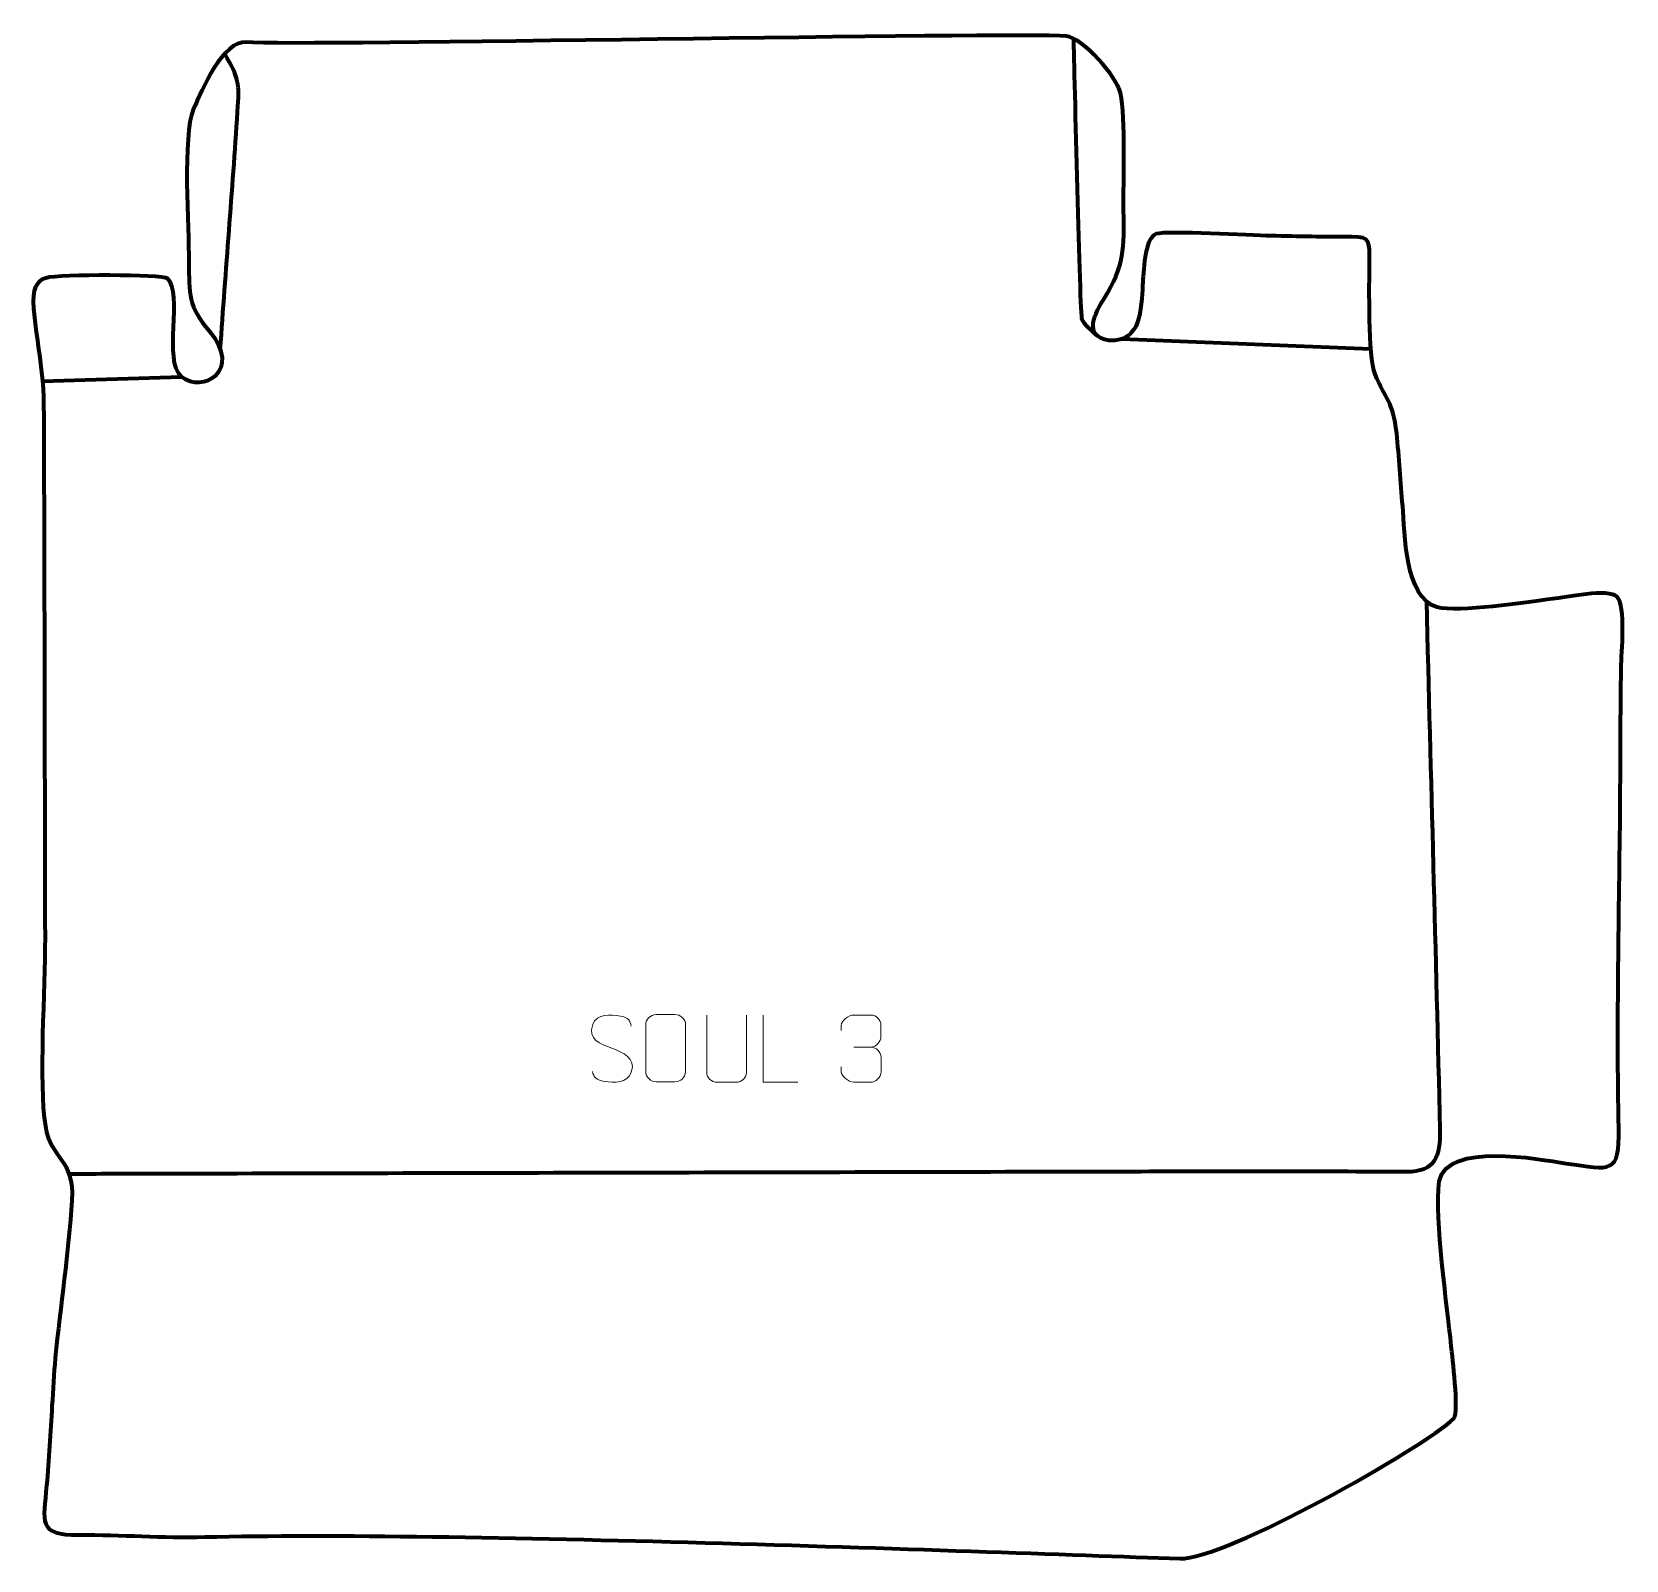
# Model space of a CAD drawing. Header units: millimetres. Extents: x -623 to -30, y 53 to 621.
import ezdxf

# ---------------------------------------------------------------- set-up
doc = ezdxf.new("R2010")
doc.units = ezdxf.units.MM
doc.header["$MEASUREMENT"] = 0
doc.layers.add('layer 2', color=7, linetype='Continuous')
doc.layers.add('layer 3', color=7, linetype='Continuous')

msp = doc.modelspace()

# ---------------------------------------------------------------- linework, layer by layer
at = {"layer": 'layer 2', "color": 142, "lineweight": 158}
for points, knots in [([(-235.4262, 618.4871), (-235.1206, 606.9444), (-233.0543, 515.7991), (-232.2945, 513.9849), (-232.2945, 513.9849), (-231.6275, 512.3918), (-228.2232, 509.4247), (-226.8104, 508.1813)], [0, 0, 0, 0, 0.33333333, 0.33333333, 0.33333333, 0.33333333, 1, 1, 1, 1]), ([(-552.6104, 502.8568), (-550.5336, 532.3086), (-548.1056, 561.8293), (-546.1794, 591.273), (-546.1794, 591.273), (-545.4617, 602.2441), (-545.611, 603.4927), (-550.9515, 612.8786)], [0, 0, 0, 0, 0.33333333, 0.33333333, 0.33333333, 0.33333333, 1, 1, 1, 1]), ([(-104.187, 409.1648), (-102.5867, 343.6712), (-100.6435, 278.1723), (-99.1836, 212.6813), (-99.1836, 212.6813), (-98.962, 202.7361), (-100.7228, 196.9752), (-111.6913, 197.0168), (-111.6913, 197.0168), (-144.5413, 197.1414), (-177.3752, 197.154), (-210.2245, 197.0804), (-210.2245, 197.0804), (-329.7402, 196.813), (-449.256, 196.5454), (-568.7717, 196.2778), (-568.7717, 196.2778), (-578.773, 196.2554), (-588.7743, 196.233), (-598.7756, 196.2106), (-598.7756, 196.2106), (-602.2761, 196.2027), (-605.7766, 196.1949), (-609.277, 196.1871)], [0, 0, 0, 0, 0.14285714, 0.14285714, 0.14285714, 0.14285714, 0.28571429, 0.28571429, 0.28571429, 0.28571429, 0.42857143, 0.42857143, 0.42857143, 0.42857143, 0.57142857, 0.57142857, 0.57142857, 0.57142857, 0.71428571, 0.71428571, 0.71428571, 0.71428571, 1, 1, 1, 1])]:
    msp.add_open_spline(points, degree=3, knots=knots, dxfattribs=at)
for points in [[(-217.3474, 506.7828), (-217.3474, 506.7828), (-124.7904, 503.0419), (-124.7904, 503.0419)], [(-618.6952, 491.014), (-618.6952, 491.014), (-567.0157, 492.6756), (-567.0157, 492.6756)]]:
    msp.add_open_spline(points, degree=3, dxfattribs=at)
at = {"layer": 'layer 3', "color": 242, "lineweight": 158}
msp.add_open_spline([(-614.0275, 127.7652), (-612.0242, 147.0516), (-609.0523, 167.1462), (-607.8183, 186.3826), (-607.8183, 186.3826), (-606.8047, 202.1851), (-615.6189, 201.3818), (-617.6609, 214.0027), (-617.6609, 214.0027), (-620.2553, 230.0374), (-617.728, 265.1781), (-617.7776, 284.0156), (-617.7776, 284.0156), (-617.9533, 350.3805), (-617.9813, 416.7776), (-618.2895, 483.1378), (-618.2895, 483.1378), (-618.4726, 495.8407), (-621.0051, 505.9165), (-622.0354, 518.066), (-622.0354, 518.066), (-622.6641, 525.4798), (-620.901, 528.367), (-617.4733, 529.4249), (-617.4733, 529.4249), (-612.6801, 530.9043), (-573.94, 530.7094), (-572.2951, 529.2551), (-572.2951, 529.2551), (-566.1702, 523.8393), (-574.0517, 498.5584), (-567.0157, 492.6756), (-567.0157, 492.6756), (-559.3584, 486.2732), (-544.1779, 494.8308), (-556.7365, 509.7193), (-556.7365, 509.7193), (-564.5387, 518.9691), (-564.2842, 523.3026), (-564.2606, 535.4724), (-564.2606, 535.4724), (-564.3591, 547.4734), (-566.6721, 582.866), (-562.6571, 592.0288), (-562.6571, 592.0288), (-559.3592, 599.5552), (-551.6626, 617.8216), (-542.9671, 617.1155), (-542.9671, 617.1155), (-523.2792, 615.517), (-256.5115, 620.9594), (-238.0495, 619.332), (-238.0495, 619.332), (-231.9539, 618.7947), (-219.1849, 604.2236), (-217.8927, 598.235), (-217.8927, 598.235), (-215.7959, 588.5169), (-216.9432, 565.5758), (-216.7503, 554.3578), (-216.7503, 554.3578), (-216.281, 541.0431), (-216.5999, 533.566), (-223.8774, 521.9051), (-223.8774, 521.9051), (-227.2106, 516.774), (-232.1351, 507.6486), (-222.2172, 506.2139), (-222.2172, 506.2139), (-209.9866, 505.4919), (-210.3569, 517.9984), (-209.6635, 526.903), (-209.6635, 526.903), (-209.3455, 530.9877), (-209.1994, 544.1667), (-204.6811, 545.8344), (-204.6811, 545.8344), (-199.7122, 547.1056), (-170.0779, 545.2892), (-161.9298, 545.0971), (-161.9298, 545.0971), (-151.7785, 544.8576), (-142.0049, 544.6779), (-131.8412, 544.6991), (-131.8412, 544.6991), (-124.5817, 544.7142), (-125.3968, 542.8967), (-125.3702, 535.4501), (-125.3702, 535.4501), (-125.3342, 526.8368), (-125.8626, 500.3475), (-123.277, 493.7218), (-123.277, 493.7218), (-119.5237, 484.1038), (-116.4844, 483.9068), (-115.2151, 471.6958), (-115.2151, 471.6958), (-114.2917, 462.813), (-113.7359, 453.5388), (-112.9876, 444.5932), (-112.9876, 444.5932), (-112.1976, 434.4143), (-112.195, 410.6567), (-100.3482, 406.9738), (-100.3482, 406.9738), (-91.9436, 404.8747), (-67.377, 408.8998), (-57.1935, 410.0599), (-57.1935, 410.0599), (-52.6993, 410.6367), (-36.2768, 414.0228), (-33.2776, 410.9029), (-33.2776, 410.9029), (-29.9109, 407.4007), (-31.6648, 390.101), (-31.7534, 384.4595), (-31.7534, 384.4595), (-32.0209, 367.459), (-31.9837, 350.4166), (-32.1102, 333.4099), (-32.1102, 333.4099), (-32.4471, 293.1836), (-33.5141, 253.416), (-32.6378, 213.1464), (-32.6378, 213.1464), (-32.2656, 196.0415), (-35.5527, 197.7295), (-52.2394, 200.1625), (-52.2394, 200.1625), (-62.7893, 201.7788), (-96.0872, 208.2044), (-99.4574, 193.5913), (-99.4574, 193.5913), (-100.942, 178.4428), (-96.6065, 148.3164), (-94.9111, 132.2356), (-94.9111, 132.2356), (-94.4953, 128.2923), (-92.0105, 108.2785), (-93.9081, 105.3054), (-93.9081, 105.3054), (-105.5959, 94.0532), (-179.1084, 52.6173), (-195.8617, 53.1875), (-195.8617, 53.1875), (-276.5472, 55.9337), (-464.9538, 63.4859), (-558.3764, 61.2165), (-558.3764, 61.2165), (-574.0017, 60.837), (-589.5261, 62.1012), (-605.1589, 61.999), (-605.1589, 61.999), (-620.7401, 61.8971), (-618.3782, 66.8131), (-617.1918, 80.3394), (-617.1918, 80.3394), (-616.3348, 90.1098), (-615.8316, 100.1887), (-615.1896, 110.0028), (-615.1896, 110.0028), (-614.8022, 115.9235), (-614.4148, 121.8444), (-614.0275, 127.7652)], degree=3, knots=[0, 0, 0, 0, 0.02380952, 0.02380952, 0.02380952, 0.02380952, 0.04761905, 0.04761905, 0.04761905, 0.04761905, 0.07142857, 0.07142857, 0.07142857, 0.07142857, 0.0952381, 0.0952381, 0.0952381, 0.0952381, 0.11904762, 0.11904762, 0.11904762, 0.11904762, 0.14285714, 0.14285714, 0.14285714, 0.14285714, 0.16666667, 0.16666667, 0.16666667, 0.16666667, 0.19047619, 0.19047619, 0.19047619, 0.19047619, 0.21428571, 0.21428571, 0.21428571, 0.21428571, 0.23809524, 0.23809524, 0.23809524, 0.23809524, 0.26190476, 0.26190476, 0.26190476, 0.26190476, 0.28571429, 0.28571429, 0.28571429, 0.28571429, 0.30952381, 0.30952381, 0.30952381, 0.30952381, 0.33333333, 0.33333333, 0.33333333, 0.33333333, 0.35714286, 0.35714286, 0.35714286, 0.35714286, 0.38095238, 0.38095238, 0.38095238, 0.38095238, 0.4047619, 0.4047619, 0.4047619, 0.4047619, 0.42857143, 0.42857143, 0.42857143, 0.42857143, 0.45238095, 0.45238095, 0.45238095, 0.45238095, 0.47619048, 0.47619048, 0.47619048, 0.47619048, 0.5, 0.5, 0.5, 0.5, 0.52380952, 0.52380952, 0.52380952, 0.52380952, 0.54761905, 0.54761905, 0.54761905, 0.54761905, 0.57142857, 0.57142857, 0.57142857, 0.57142857, 0.5952381, 0.5952381, 0.5952381, 0.5952381, 0.61904762, 0.61904762, 0.61904762, 0.61904762, 0.64285714, 0.64285714, 0.64285714, 0.64285714, 0.66666667, 0.66666667, 0.66666667, 0.66666667, 0.69047619, 0.69047619, 0.69047619, 0.69047619, 0.71428571, 0.71428571, 0.71428571, 0.71428571, 0.73809524, 0.73809524, 0.73809524, 0.73809524, 0.76190476, 0.76190476, 0.76190476, 0.76190476, 0.78571429, 0.78571429, 0.78571429, 0.78571429, 0.80952381, 0.80952381, 0.80952381, 0.80952381, 0.83333333, 0.83333333, 0.83333333, 0.83333333, 0.85714286, 0.85714286, 0.85714286, 0.85714286, 0.88095238, 0.88095238, 0.88095238, 0.88095238, 0.9047619, 0.9047619, 0.9047619, 0.9047619, 0.92857143, 0.92857143, 0.92857143, 0.92857143, 0.95238095, 0.95238095, 0.95238095, 0.95238095, 1, 1, 1, 1], dxfattribs=at)
at = {"layer": 'layer 3', "color": 250, "lineweight": 9}
for points, knots in [([(-407.0052, 243.004), (-411.2535, 244.4744), (-416.1616, 246.2702), (-414.1565, 251.7905), (-414.1565, 251.7905), (-412.653, 255.9304), (-407.4394, 255.5419), (-403.8358, 254.9408), (-403.8358, 254.9408), (-400.9752, 254.4636), (-400.1105, 253.2504), (-399.7999, 251.1663)], [0, 0, 0, 0, 0.25, 0.25, 0.25, 0.25, 0.5, 0.5, 0.5, 0.5, 1, 1, 1, 1]), ([(-390.5248, 255.4804), (-388.1991, 255.4804), (-385.873, 255.4804), (-383.5469, 255.4804), (-383.5469, 255.4804), (-381.6003, 255.516), (-379.6089, 254.0244), (-379.5822, 251.5868), (-379.5822, 251.5868), (-379.5826, 245.8399), (-379.5826, 240.0926), (-379.5822, 234.3449), (-379.5822, 234.3449), (-379.722, 232.0215), (-381.3992, 230.5419), (-383.5469, 230.5311), (-383.5469, 230.5311), (-385.8788, 230.5315), (-388.2107, 230.5315), (-390.5422, 230.5311), (-390.5422, 230.5311), (-392.4672, 230.4257), (-394.4393, 232.3102), (-394.4281, 234.3275), (-394.4281, 234.3275), (-394.4278, 240.0976), (-394.4278, 245.8673), (-394.4281, 251.6366), (-394.4281, 251.6366), (-394.4239, 253.7747), (-392.6772, 255.4939), (-390.5248, 255.4804)], [0, 0, 0, 0, 0.11111111, 0.11111111, 0.11111111, 0.11111111, 0.22222222, 0.22222222, 0.22222222, 0.22222222, 0.33333333, 0.33333333, 0.33333333, 0.33333333, 0.44444444, 0.44444444, 0.44444444, 0.44444444, 0.55555556, 0.55555556, 0.55555556, 0.55555556, 0.66666667, 0.66666667, 0.66666667, 0.66666667, 0.77777778, 0.77777778, 0.77777778, 0.77777778, 1, 1, 1, 1]), ([(-357.014, 255.3114), (-357.0144, 249.7719), (-356.9186, 239.5701), (-356.9182, 234.0297), (-356.9182, 234.0297), (-357.058, 231.7902), (-358.7352, 230.364), (-360.8829, 230.3535), (-360.8829, 230.3535), (-363.2148, 230.3539), (-365.5467, 230.3539), (-367.8782, 230.3535), (-367.8782, 230.3535), (-369.8032, 230.252), (-371.7753, 232.0685), (-371.7641, 234.013), (-371.7641, 234.013), (-371.7638, 239.5749), (-371.6684, 249.7503), (-371.6688, 255.3114)], [0, 0, 0, 0, 0.16666667, 0.16666667, 0.16666667, 0.16666667, 0.33333333, 0.33333333, 0.33333333, 0.33333333, 0.5, 0.5, 0.5, 0.5, 0.66666667, 0.66666667, 0.66666667, 0.66666667, 1, 1, 1, 1]), ([(-337.8667, 230.3536), (-337.8667, 230.3536), (-350.8158, 230.3536), (-350.8158, 230.3536), (-350.8158, 230.3536), (-350.8158, 230.3536), (-350.8158, 255.3072), (-350.8158, 255.3072)], [0, 0, 0, 0, 0.33333333, 0.33333333, 0.33333333, 0.33333333, 1, 1, 1, 1]), ([(-321.7059, 249.6229), (-321.7059, 249.6229), (-321.7059, 251.4801), (-321.7059, 251.4801), (-321.7059, 251.4801), (-321.7202, 253.222), (-319.0557, 255.3401), (-316.9966, 255.3174), (-316.9966, 255.3174), (-314.9325, 255.3174), (-312.8685, 255.3174), (-310.8048, 255.3174), (-310.8048, 255.3174), (-308.6103, 255.3262), (-307.012, 253.4794), (-306.9676, 251.5673), (-306.9676, 251.5673), (-306.968, 250.1322), (-306.968, 248.6971), (-306.9676, 247.2616), (-306.9676, 247.2616), (-307.0162, 245.6081), (-308.6188, 243.3781), (-310.8171, 243.3881), (-310.8171, 243.3881), (-308.6134, 243.3769), (-307.0054, 241.5737), (-306.9514, 239.5142), (-306.9514, 239.5142), (-306.9518, 237.7295), (-306.9518, 235.9448), (-306.9514, 234.1597), (-306.9514, 234.1597), (-306.9413, 232.0983), (-308.9962, 230.3352), (-310.8171, 230.3433), (-310.8171, 230.3433), (-312.8824, 230.3436), (-314.9476, 230.3436), (-317.0132, 230.3433), (-317.0132, 230.3433), (-319.1818, 230.3548), (-321.7128, 232.755), (-321.7314, 234.2168), (-321.7314, 234.2168), (-321.7314, 234.2168), (-321.7314, 236.1254), (-321.7314, 236.1254)], [0, 0, 0, 0, 0.07692308, 0.07692308, 0.07692308, 0.07692308, 0.15384615, 0.15384615, 0.15384615, 0.15384615, 0.23076923, 0.23076923, 0.23076923, 0.23076923, 0.30769231, 0.30769231, 0.30769231, 0.30769231, 0.38461538, 0.38461538, 0.38461538, 0.38461538, 0.46153846, 0.46153846, 0.46153846, 0.46153846, 0.53846154, 0.53846154, 0.53846154, 0.53846154, 0.61538462, 0.61538462, 0.61538462, 0.61538462, 0.69230769, 0.69230769, 0.69230769, 0.69230769, 0.76923077, 0.76923077, 0.76923077, 0.76923077, 0.84615385, 0.84615385, 0.84615385, 0.84615385, 1, 1, 1, 1]), ([(-407.0052, 243.0039), (-402.9866, 241.3572), (-397.9571, 239.4689), (-399.7911, 234.1086), (-399.7911, 234.1086), (-401.2509, 229.8422), (-406.1617, 230.0989), (-409.8878, 230.6536), (-409.8878, 230.6536), (-412.6378, 231.0634), (-413.8587, 232.2769), (-414.2367, 234.3891)], [0, 0, 0, 0, 0.25, 0.25, 0.25, 0.25, 0.5, 0.5, 0.5, 0.5, 1, 1, 1, 1])]:
    msp.add_open_spline(points, degree=3, knots=knots, dxfattribs=at)
msp.add_open_spline([(-316.9962, 243.3777), (-316.9962, 243.3777), (-310.7998, 243.3777), (-310.7998, 243.3777)], degree=3, dxfattribs=at)

doc.saveas('drawing.dxf')
